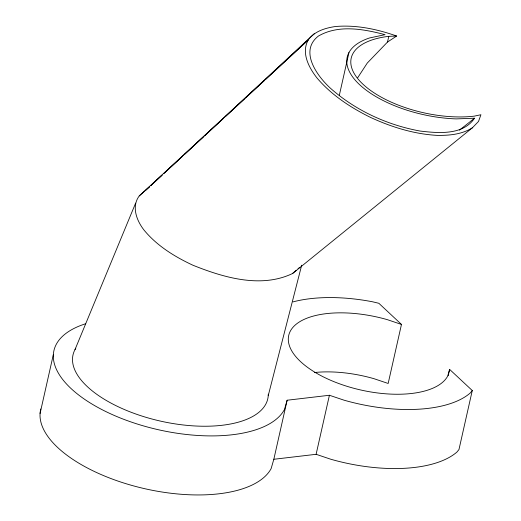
<?xml version="1.0" encoding="UTF-8"?>
<svg xmlns="http://www.w3.org/2000/svg" width="521" height="521" viewBox="0 0 521 521"><rect width="100%" height="100%" fill="white"/><g stroke="black" fill="none" stroke-linecap="round" stroke-linejoin="round"><path stroke-width="0.78" d="M396.65 36.034C377.048 29.104 356.182 24.702 335.309 26.532C325.137 28.049 314.456 31.26 308.178 40L139.257 195.909C131.233 206.596 136.632 220.578 143.978 230.022C156.886 245.769 174.548 256.638 192.796 265.176C223.496 277.517 260.904 288.66 292.555 273.518L472.391 127.801L478.512 121.445L480.929 114.737L474.266 116.144A82.331 37.375 12.7 0 1 363.033 84.285A82.331 37.375 12.7 0 1 388.796 36.333L396.65 36.034L387.513 42.038L367.279 63.048L357.725 77.688M40.071 413.479L53.376 354.436M339.334 95.226L348.946 52.582M40.794 408.972A119.381 54.197 12.7 0 0 137.108 486.842A119.381 54.197 12.7 0 0 271.135 468.587L273.831 459.275L287.136 400.232L329.415 395.263L343.99 400.167A113.207 51.397 12.7 0 0 470.222 393.023L472.267 390.529L449.63 369.396L447.695 376.077A82.331 37.375 12.7 0 1 350.822 387.455A82.331 37.375 12.7 0 1 290.386 331.017A82.331 37.375 12.7 0 1 387.259 319.64L401.47 324.427L388.165 383.463L373.954 378.682A82.331 37.375 12.7 0 0 314.495 372.515M387.513 42.038L388.796 36.333M273.831 459.275L316.11 454.305L329.415 395.263M448.21 375.693L449.63 369.396M472.267 390.529L458.962 449.571L456.917 452.065A113.207 51.397 12.7 0 1 330.685 459.209L316.11 454.305M268.237 395.654L301.672 265.215M287.136 400.232L284.44 409.545A119.381 54.197 12.7 0 1 115.011 415.771A119.381 54.197 12.7 0 1 85.359 323.834M474.533 118.208C462.922 135.493 438.246 133.187 420.082 131.045C387.096 125.014 355.433 110.485 330.327 88.127C317.113 76.001 298.989 51.117 318.377 36.073C338.65 24.344 363.625 29.078 385.071 34.673L369.578 37.948A86.447 39.244 12.7 0 0 359.607 84.689A86.447 39.244 12.7 0 0 456.259 118.899L474.533 118.208L459.411 130.172M75.017 349.565L135.629 203.112M145.958 190.087L149.527 186.772L139.257 195.909M150.712 185.665L162.018 175.16M163.802 173.506L314.3 33.644M150.725 185.671L162.057 175.186M164.447 172.985L169.813 168.016M171.005 166.915L182.337 156.43M184.721 154.223L203.21 137.114M205 135.46L223.489 118.358M225.28 116.697L244.362 99.042M245.554 97.941L264.642 80.28M265.834 79.179L308.178 40C301.086 52.882 308.784 67.411 316.853 77.805C331.323 94.959 350.386 107.43 370.34 117.323C391.421 127.078 414 134.086 437.301 135.395C449.376 135.519 461.945 134.431 472.391 127.801M292.555 273.518L296.208 270.347M298.038 268.758L299.256 267.696M401.47 324.427L378.839 303.287L372.508 301.776A113.207 51.397 12.7 0 0 293.03 301.887M268.282 394.156A99.83 45.32 12.7 0 1 157.752 420.473A99.83 45.32 12.7 0 1 75.792 348.243"/></g></svg>
